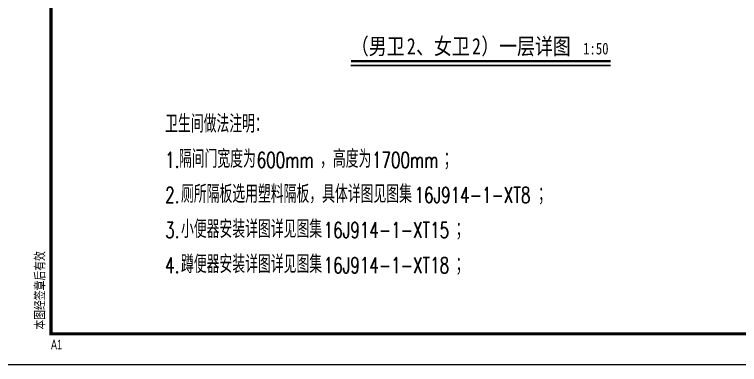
# Model space of a CAD drawing. Extents: x 409931 to 937299, y -508824 to 132289.
# Drawn here: x 613063 to 624833, y -204324 to -198639 of the extents above; entities that cross this region are included whole.
import ezdxf

# ---------------------------------------------------------------- set-up
doc = ezdxf.new("R2010")
doc.units = 0
doc.header["$LTSCALE"] = 1500
doc.header["$MEASUREMENT"] = 0
doc.layers.add('DIM_SYMB', color=3, linetype='Continuous')
doc.layers.add('PUB_TEXT', color=7, linetype='Continuous')
doc.layers.add('TK', color=151, linetype='Continuous', lineweight=13)
doc.styles.add('_TCH_DIM', font='SIMPLEX', dxfattribs={"bigfont": 'GBCBIG'})
doc.styles.add('T&D', font='haiwenrs.shx', dxfattribs={"width": 0.7, "bigfont": 'hztxt.shx'})
doc.styles.add('仿宋体', font='', dxfattribs={"width": 0.8})
doc.styles.get('仿宋体').set_extended_font_data('SimSun')

# ---------------------------------------------------------------- blocks, each defined once
blk = doc.blocks.new('A1')
at = {"layer": 'TK'}
for p, q in [((-40800, 29200), (-40800, 500)), ((-40800, 500), (-500, 500)), ((-42050, 0), (0, 0))]:
    blk.add_line(p, q, dxfattribs=at)
at = {"layer": 'TK', "const_width": 50}
blk.add_lwpolyline([(-40800, 29200), (-500, 29200), (-500, 500), (-40800, 500)], close=True, dxfattribs=at)
at = {"layer": 'TK', "style": 'T&D', "width": 0.7}
blk.add_text('本图经签章后有效', height=175, rotation=90, dxfattribs=at).set_placement((-40889, 567))
blk.add_text('A1', height=157.5, dxfattribs=at).set_placement((-40800, 244))

msp = doc.modelspace()

# ---------------------------------------------------------------- linework, layer by layer
at = {"layer": 'DIM_SYMB', "const_width": 35}
msp.add_lwpolyline([(618524.6, -199397.6), (622740.9, -199397.6)], dxfattribs=at)
at = {"layer": 'DIM_SYMB'}
msp.add_lwpolyline([(618524.6, -199467.6), (622740.9, -199467.6)], dxfattribs=at)

# ---------------------------------------------------------------- block references
at = {"layer": 'TK'}
msp.add_blockref('A1', (654454.8, -204323.5), dxfattribs=at)

# ---------------------------------------------------------------- texts
at = {"layer": 'PUB_TEXT'}
for s, height, style, width, p in [('（男卫', 265.82, '仿宋体', 0.8, (618524.6, -199287.7, 0)), ('2', 265.8, '仿宋体', 0.8, (619431.9, -199287.7, 0)), ('、女卫', 265.82, '仿宋体', 0.8, (619583.1, -199287.7, 0)), ('2', 265.8, '仿宋体', 0.8, (620490.5, -199287.7, 0)), ('）一层详图', 265.82, '仿宋体', 0.8, (620641.7, -199287.7, 0)), ('1:50', 189.87, '仿宋体', 0.8, (622294.2, -199287.7, 0)), ('1.', 255, '_TCH_DIM', 0.705882, (615508.4, -201128.9, 0)), ('600mm', 255, '_TCH_DIM', 0.705882, (616995.1, -201128.9, 0)), ('1700mm', 255, '_TCH_DIM', 0.705882, (618866.2, -201128.9, 0)), ('2.', 255, '_TCH_DIM', 0.705882, (615508.4, -201698.9, 0)), ('16J914-1-XT8', 255, '_TCH_DIM', 0.705882, (619557, -201698.9, 0)), ('3.', 255, '_TCH_DIM', 0.705882, (615508.4, -202268.9, 0)), ('16J914-1-XT15', 255, '_TCH_DIM', 0.705882, (618082.6, -202268.9, 0)), ('4.', 255, '_TCH_DIM', 0.705882, (615508.4, -202838.9, 0)), ('16J914-1-XT18', 255, '_TCH_DIM', 0.705882, (618082.6, -202838.9, 0))]:
    msp.add_text(s, height=height, dxfattribs=dict(at, style=style, width=width)).set_placement(p)
at = {"layer": 'PUB_TEXT', "style": '_TCH_DIM'}
for s, height, p in [('卫生间做法注明：', 289.36, (615508.4, -200558.9, 0)), ('隔间门宽度为', 289.36, (615731.3, -201128.9, 0)), ('，高度为', 289.36, (618023.7, -201128.9, 0)), ('；', 289.4, (620031.9, -201128.9, 0)), ('厕所隔板选用塑料隔板，具体详图见图集', 289.362, (615765.5, -201698.9, 0)), ('；', 289.4, (621562.7, -201698.9, 0)), ('小便器安装详图详见图集', 289.362, (615765.5, -202268.9, 0)), ('；', 289.4, (620225.4, -202268.9, 0)), ('蹲便器安装详图详见图集', 289.362, (615765.5, -202838.9, 0)), ('；', 289.4, (620225.4, -202838.9, 0))]:
    msp.add_text(s, height=height, dxfattribs=at).set_placement(p)

doc.saveas('drawing.dxf')
